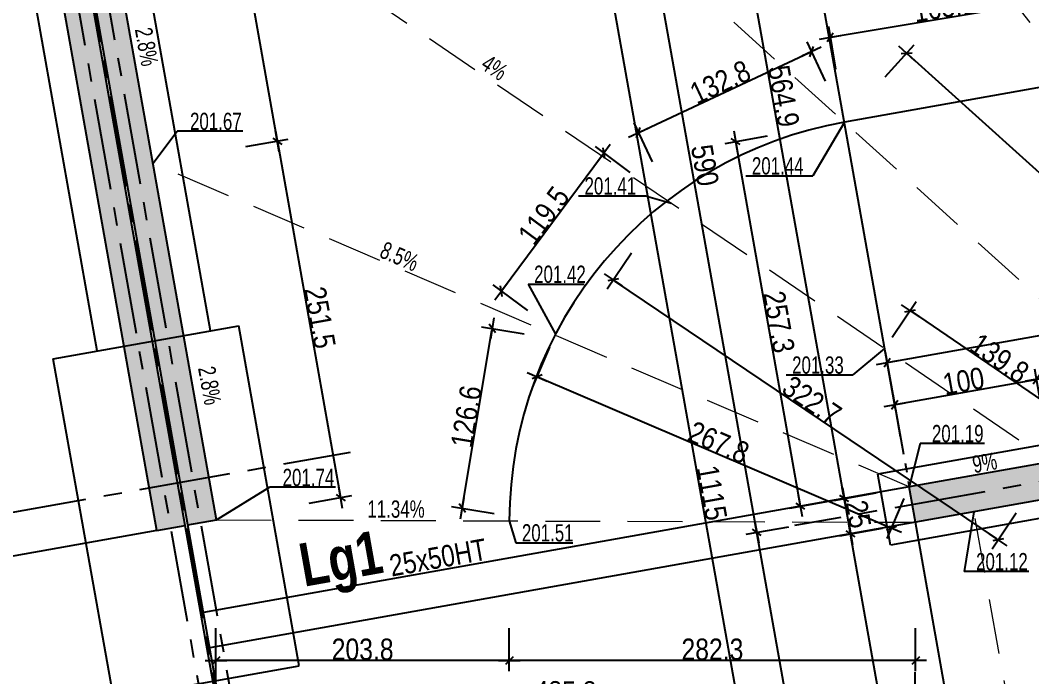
# Model space of a CAD drawing. Header units: millimetres. Extents: x -18089 to -10820, y 354 to 4554.
# Drawn here: x -14900 to -14197, y 1004 to 1460 of the extents above; entities that cross this region are included whole.
import ezdxf
from ezdxf.enums import TextEntityAlignment as Align

# ---------------------------------------------------------------- set-up
doc = ezdxf.new("R2010")
doc.units = ezdxf.units.MM
doc.linetypes.add('AXES', pattern=[50.8, 31.75, -6.35, 6.35, -6.35])
doc.linetypes.add('CACHEx2', pattern=[19.05, 12.7, -6.35])
for name, color, linetype in [('01_cote_gen', 4, 'Continuous'), ('01_linteaux', 3, 'Continuous'), ('01_murs_coup', 5, 'Continuous'), ('01_poch_murs', 251, 'Continuous'), ('01_sem', 42, 'Continuous'), ('01_texte', 230, 'Continuous'), ('01_tram_axes', 10, 'AXES'), ('AA_COTES', 2, 'Continuous')]:
    doc.layers.add(name, color=color, linetype=linetype)
doc.styles.add('ARIAL', font='arial.ttf')
doc.styles.add('impact', font='impact.ttf')
doc.styles.add('MATTE_TXT', font='arial.ttf')
doc.styles.add('STYLE2', font='ARIALN.TTF')
doc.dimstyles.new('JB50', dxfattribs={"dimscale": 0.1, "dimtxt": 150, "dimasz": 15, "dimexe": 0.1, "dimexo": 0.1, "dimgap": 0.09, "dimtad": 1, "dimdec": 1, "dimdsep": 46, "dimtxsty": 'STYLE2', "dimblk1": 'BOND_G', "dimblk2": 'BOND_D', "dimsah": 1, "dimcen": 1.5, "dimdle": 0.01, "dimse1": 1, "dimse2": 1, "dimclrd": 4, "dimclre": 2, "dimclrt": 6, "dimazin": 2, "dimtfac": 2.333333, "dimtdec": 1, "dimtix": 1, "dimtmove": 2, "dimatfit": 3, "dimldrblk": 'BOND_G', "dimfxl": 1, "dimtolj": 1, "dimtzin": 0, "dimarcsym": 0})

# ---------------------------------------------------------------- blocks, each defined once
blk = doc.blocks.new('BOND_G')
at = {"layer": 'AA_COTES', "color": 0}
for p, q in [((0, -5), (0, 15)), ((5, 0), (-5, 0)), ((1.77, 1.77), (-1.77, -1.77))]:
    blk.add_line(p, q, dxfattribs=at)
blk = doc.blocks.new('BOND_D')
at = {"layer": 'AA_COTES', "color": 0}
for p, q in [((0, 5), (0, -15)), ((5, 0), (-5, 0)), ((-1.77, -1.77), (1.77, 1.77))]:
    blk.add_line(p, q, dxfattribs=at)
blk = doc.blocks.new('*D838')
at = {"layer": '01_poch_murs', "color": 4, "lineweight": -2, "transparency": 16777216}
blk.add_line((-14561.77, 1015.48), (-14762.53, 1015.48), dxfattribs=at)
at = {"layer": 'DEFPOINTS', "color": 0, "transparency": 16777216}
for p in [(-14560.27, 1112.48), (-14764.03, 1015.48), (-14764.03, 1009.23)]:
    blk.add_point(p, dxfattribs=at)
at = {"layer": '01_poch_murs', "color": 4, "lineweight": -2, "transparency": 16777216, "xscale": 1.5, "yscale": 1.5, "zscale": 1.5, "rotation": 180}
blk.add_blockref('BOND_D', (-14764.03, 1015.48), dxfattribs=at)
at = {"layer": '01_poch_murs', "color": 4, "lineweight": -2, "transparency": 16777216, "xscale": 1.5, "yscale": 1.5, "zscale": 1.5}
blk.add_blockref('BOND_G', (-14560.27, 1015.48), dxfattribs=at)
at = {"layer": '01_poch_murs', "color": 6, "transparency": 16777216, "insert": (-14662.15, 1023.14), "char_height": 15, "attachment_point": 5, "style": 'STYLE2'}
blk.add_mtext('\\A1;203.8', dxfattribs=at)
blk = doc.blocks.new('*D544')
at = {"layer": '01_linteaux', "color": 4, "lineweight": -2, "ltscale": 2, "transparency": 16777216}
blk.add_line((-14224.73, 803.28), (-14714.06, 716.28), dxfattribs=at)
at = {"layer": 'DEFPOINTS', "color": 0, "ltscale": 2, "transparency": 16777216}
for p in [(-14274.07, 1089.39), (-14766.35, 1001.86), (-14715.53, 716.02)]:
    blk.add_point(p, dxfattribs=at)
at = {"layer": '01_linteaux', "color": 4, "lineweight": -2, "ltscale": 2, "transparency": 16777216, "xscale": 1.5, "yscale": 1.5, "zscale": 1.5}
for name, p, rotation in [('BOND_G', (-14223.25, 803.54), 10.08130532562896), ('BOND_D', (-14715.53, 716.02), 190.0813053256289)]:
    blk.add_blockref(name, p, dxfattribs=dict(at, rotation=rotation))
at = {"layer": '01_linteaux', "color": 6, "ltscale": 2, "transparency": 16777216, "insert": (-14470.73, 767.33), "char_height": 15, "attachment_point": 5, "rotation": 10.08131, "style": 'STYLE2'}
blk.add_mtext('\\A1;500', dxfattribs=at)
blk = doc.blocks.new('*D562')
at = {"layer": '01_cote_gen', "color": 4, "lineweight": -2, "ltscale": 2, "transparency": 16777216}
blk.add_line((-14296.27, 589.15), (-14387.96, 1103.03), dxfattribs=at)
at = {"layer": 'DEFPOINTS', "color": 0, "ltscale": 2, "transparency": 16777216}
for p in [(-14333.27, 1114.32), (-14388.23, 1104.51), (-14241.04, 597.48)]:
    blk.add_point(p, dxfattribs=at)
at = {"layer": '01_cote_gen', "color": 4, "lineweight": -2, "ltscale": 2, "transparency": 16777216, "xscale": 1.5, "yscale": 1.5, "zscale": 1.5}
for name, p, rotation in [('BOND_D', (-14388.23, 1104.51), 100.1170188303492), ('BOND_G', (-14296.01, 587.67), 280.1170188303493)]:
    blk.add_blockref(name, p, dxfattribs=dict(at, rotation=rotation))
at = {"layer": '01_cote_gen', "color": 6, "ltscale": 2, "transparency": 16777216, "insert": (-14329.01, 825), "char_height": 15, "attachment_point": 5, "rotation": 280.11702, "style": 'STYLE2'}
blk.add_mtext('\\A1;525', dxfattribs=at)
blk = doc.blocks.new('*D563')
at = {"layer": '01_cote_gen', "color": 4, "lineweight": -2, "ltscale": 2, "transparency": 16777216}
blk.add_line((-14388.49, 1105.99), (-14491.6, 1683.86), dxfattribs=at)
at = {"layer": 'DEFPOINTS', "color": 0, "ltscale": 2, "transparency": 16777216}
for p in [(-14491.87, 1685.33), (-14487.43, 1686.13), (-14333.27, 1114.32)]:
    blk.add_point(p, dxfattribs=at)
at = {"layer": '01_cote_gen', "color": 4, "lineweight": -2, "ltscale": 2, "transparency": 16777216, "xscale": 1.5, "yscale": 1.5, "zscale": 1.5}
for name, p, rotation in [('BOND_D', (-14491.87, 1685.33), 100.117018830433), ('BOND_G', (-14388.23, 1104.51), 280.117018830433)]:
    blk.add_blockref(name, p, dxfattribs=dict(at, rotation=rotation))
at = {"layer": '01_cote_gen', "color": 6, "ltscale": 2, "transparency": 16777216, "insert": (-14424.34, 1359.47), "char_height": 15, "attachment_point": 5, "rotation": 280.11702, "style": 'STYLE2'}
blk.add_mtext('\\A1;590', dxfattribs=at)
blk = doc.blocks.new('*D564')
at = {"layer": '01_cote_gen', "color": 4, "lineweight": -2, "ltscale": 2, "transparency": 16777216}
blk.add_line((-14329.33, 583.25), (-14524.67, 1677.96), dxfattribs=at)
at = {"layer": 'DEFPOINTS', "color": 0, "ltscale": 2, "transparency": 16777216}
for p in [(-14499.25, 1684.02), (-14524.93, 1679.44), (-14303.39, 586.35)]:
    blk.add_point(p, dxfattribs=at)
at = {"layer": '01_cote_gen', "color": 4, "lineweight": -2, "ltscale": 2, "transparency": 16777216, "xscale": 1.5, "yscale": 1.5, "zscale": 1.5}
for name, p, rotation in [('BOND_D', (-14524.93, 1679.44), 100.1170188303619), ('BOND_G', (-14329.07, 581.77), 280.1170188303619)]:
    blk.add_blockref(name, p, dxfattribs=dict(at, rotation=rotation))
at = {"layer": '01_cote_gen', "color": 6, "ltscale": 2, "transparency": 16777216, "insert": (-14419.45, 1131.95), "char_height": 15, "attachment_point": 5, "rotation": 280.11702, "style": 'STYLE2'}
blk.add_mtext('\\A1;1115', dxfattribs=at)
blk = doc.blocks.new('*D768')
at = {"layer": '01_cote_gen', "color": 4, "lineweight": -2, "ltscale": 2, "transparency": 16777216}
blk.add_line((-14291.04, 1193.5), (-14195.59, 1210.54), dxfattribs=at)
at = {"layer": 'DEFPOINTS', "color": 0, "ltscale": 2, "transparency": 16777216}
for p in [(-14194.11, 1210.8), (-14183.91, 1153.66), (-14282.33, 1136.1)]:
    blk.add_point(p, dxfattribs=at)
at = {"layer": '01_cote_gen', "color": 4, "lineweight": -2, "ltscale": 2, "transparency": 16777216, "xscale": 1.5, "yscale": 1.5, "zscale": 1.5}
for name, p, rotation in [('BOND_D', (-14194.11, 1210.8), 10.1170188303514), ('BOND_G', (-14292.52, 1193.24), 190.1170188303514)]:
    blk.add_blockref(name, p, dxfattribs=dict(at, rotation=rotation))
at = {"layer": '01_cote_gen', "color": 6, "ltscale": 2, "transparency": 16777216, "insert": (-14244.66, 1209.57), "char_height": 15, "attachment_point": 5, "rotation": 10.11702, "style": 'STYLE2'}
blk.add_mtext('\\A1;100', dxfattribs=at)
blk = doc.blocks.new('*D769')
at = {"layer": '01_cote_gen', "color": 4, "lineweight": -2, "ltscale": 2, "transparency": 16777216}
blk.add_line((-14192.63, 1211.06), (-14097.14, 1228.1), dxfattribs=at)
at = {"layer": 'DEFPOINTS', "color": 0, "ltscale": 2, "transparency": 16777216}
for p in [(-14095.66, 1228.36), (-14085.47, 1171.23), (-14183.91, 1153.66)]:
    blk.add_point(p, dxfattribs=at)
at = {"layer": '01_cote_gen', "color": 4, "lineweight": -2, "ltscale": 2, "transparency": 16777216, "xscale": 1.5, "yscale": 1.5, "zscale": 1.5}
for name, p, rotation in [('BOND_D', (-14095.66, 1228.36), 10.11701883041886), ('BOND_G', (-14194.11, 1210.8), 190.1170188304189)]:
    blk.add_blockref(name, p, dxfattribs=dict(at, rotation=rotation))
at = {"layer": '01_cote_gen', "color": 6, "ltscale": 2, "transparency": 16777216, "insert": (-14146.23, 1227.13), "char_height": 15, "attachment_point": 5, "rotation": 10.11702, "style": 'STYLE2'}
blk.add_mtext('\\A1;100', dxfattribs=at)
blk = doc.blocks.new('*D772')
at = {"layer": '01_cote_gen', "color": 4, "lineweight": -2, "ltscale": 2, "transparency": 16777216}
blk.add_line((-14296.26, 1222.73), (-13868.72, 1299.02), dxfattribs=at)
at = {"layer": 'DEFPOINTS', "color": 0, "ltscale": 2, "transparency": 16777216}
for p in [(-13867.24, 1299.28), (-13851.83, 1212.92), (-14282.33, 1136.1)]:
    blk.add_point(p, dxfattribs=at)
at = {"layer": '01_cote_gen', "color": 4, "lineweight": -2, "ltscale": 2, "transparency": 16777216, "xscale": 1.5, "yscale": 1.5, "zscale": 1.5}
for name, p, rotation in [('BOND_D', (-13867.24, 1299.28), 10.11701883034969), ('BOND_G', (-14297.74, 1222.47), 190.1170188303497)]:
    blk.add_blockref(name, p, dxfattribs=dict(at, rotation=rotation))
at = {"layer": '01_cote_gen', "color": 6, "ltscale": 2, "transparency": 16777216, "insert": (-14083.83, 1268.42), "char_height": 15, "attachment_point": 5, "rotation": 10.11702, "style": 'STYLE2'}
blk.add_mtext('\\A1;437.3', dxfattribs=at)
blk = doc.blocks.new('*D777')
at = {"layer": '01_cote_gen', "color": 4, "lineweight": -2, "ltscale": 2, "transparency": 16777216}
blk.add_line((-14358.17, 1124.14), (-14402.69, 1374.55), dxfattribs=at)
at = {"layer": 'DEFPOINTS', "color": 0, "ltscale": 2, "transparency": 16777216}
for p in [(-14327.37, 1389.46), (-14402.95, 1376.03), (-14282.33, 1136.1)]:
    blk.add_point(p, dxfattribs=at)
at = {"layer": '01_cote_gen', "color": 4, "lineweight": -2, "ltscale": 2, "transparency": 16777216, "xscale": 1.5, "yscale": 1.5, "zscale": 1.5}
for name, p, rotation in [('BOND_D', (-14402.95, 1376.03), 100.0813053257322), ('BOND_G', (-14357.91, 1122.67), 280.0813053257322)]:
    blk.add_blockref(name, p, dxfattribs=dict(at, rotation=rotation))
at = {"layer": '01_cote_gen', "color": 6, "ltscale": 2, "transparency": 16777216, "insert": (-14372.88, 1250.69), "char_height": 15, "attachment_point": 5, "rotation": 280.08131, "style": 'STYLE2'}
blk.add_mtext('\\A1;257.3', dxfattribs=at)
blk = doc.blocks.new('*D778')
at = {"layer": '01_cote_gen', "color": 4, "lineweight": -2, "ltscale": 2, "transparency": 16777216}
blk.add_line((-14592.69, 1122.75), (-14572.37, 1244.67), dxfattribs=at)
at = {"layer": 'DEFPOINTS', "color": 0, "ltscale": 2, "transparency": 16777216}
for p in [(-14572.13, 1246.15), (-14518.95, 1237.29), (-14539.76, 1112.41)]:
    blk.add_point(p, dxfattribs=at)
at = {"layer": '01_cote_gen', "color": 4, "lineweight": -2, "ltscale": 2, "transparency": 16777216, "xscale": 1.5, "yscale": 1.5, "zscale": 1.5}
for name, p, rotation in [('BOND_D', (-14572.13, 1246.15), 80.53999809255626), ('BOND_G', (-14592.94, 1121.27), 260.5399980925562)]:
    blk.add_blockref(name, p, dxfattribs=dict(at, rotation=rotation))
at = {"layer": '01_cote_gen', "color": 6, "ltscale": 2, "transparency": 16777216, "insert": (-14590.09, 1184.97), "char_height": 15, "attachment_point": 5, "rotation": 80.54, "style": 'STYLE2'}
blk.add_mtext('\\A1;126.6', dxfattribs=at)
blk = doc.blocks.new('*D779')
at = {"layer": '01_cote_gen', "color": 4, "lineweight": -2, "ltscale": 2, "transparency": 16777216}
blk.add_line((-14564.87, 1273.24), (-14495.42, 1366.81), dxfattribs=at)
at = {"layer": 'DEFPOINTS', "color": 0, "ltscale": 2, "transparency": 16777216}
for p in [(-14494.53, 1368.01), (-14447.72, 1333.27), (-14518.95, 1237.29)]:
    blk.add_point(p, dxfattribs=at)
at = {"layer": '01_cote_gen', "color": 4, "lineweight": -2, "ltscale": 2, "transparency": 16777216, "xscale": 1.5, "yscale": 1.5, "zscale": 1.5}
for name, p, rotation in [('BOND_D', (-14494.53, 1368.01), 53.41715664929058), ('BOND_G', (-14565.77, 1272.03), 233.4171566492906)]:
    blk.add_blockref(name, p, dxfattribs=dict(at, rotation=rotation))
at = {"layer": '01_cote_gen', "color": 6, "ltscale": 2, "transparency": 16777216, "insert": (-14536.3, 1324.59), "char_height": 15, "attachment_point": 5, "rotation": 53.41716, "style": 'STYLE2'}
blk.add_mtext('\\A1;119.5', dxfattribs=at)
blk = doc.blocks.new('*D780')
at = {"layer": '01_cote_gen', "color": 4, "lineweight": -2, "ltscale": 2, "transparency": 16777216}
blk.add_line((-14469.22, 1382.85), (-14351.62, 1437.77), dxfattribs=at)
at = {"layer": 'DEFPOINTS', "color": 0, "ltscale": 2, "transparency": 16777216}
for p in [(-14350.27, 1438.41), (-14327.4, 1389.46), (-14447.72, 1333.27)]:
    blk.add_point(p, dxfattribs=at)
at = {"layer": '01_cote_gen', "color": 4, "lineweight": -2, "ltscale": 2, "transparency": 16777216, "xscale": 1.5, "yscale": 1.5, "zscale": 1.5}
for name, p, rotation in [('BOND_D', (-14350.27, 1438.41), 25.0340183724342), ('BOND_G', (-14470.58, 1382.22), 205.0340183724342)]:
    blk.add_blockref(name, p, dxfattribs=dict(at, rotation=rotation))
at = {"layer": '01_cote_gen', "color": 6, "ltscale": 2, "transparency": 16777216, "insert": (-14413.66, 1417.26), "char_height": 15, "attachment_point": 5, "rotation": 25.03402, "style": 'STYLE2'}
blk.add_mtext('\\A1;132.8', dxfattribs=at)
blk = doc.blocks.new('*D781')
at = {"layer": '01_cote_gen', "color": 4, "lineweight": -2, "ltscale": 2, "transparency": 16777216}
blk.add_line((-14335.84, 1448.73), (-14177.92, 1475.26), dxfattribs=at)
at = {"layer": 'DEFPOINTS', "color": 0, "ltscale": 2, "transparency": 16777216}
for p in [(-14176.44, 1475.51), (-14166.53, 1416.49), (-14327.4, 1389.46)]:
    blk.add_point(p, dxfattribs=at)
at = {"layer": '01_cote_gen', "color": 4, "lineweight": -2, "ltscale": 2, "transparency": 16777216, "xscale": 1.5, "yscale": 1.5, "zscale": 1.5}
for name, p, rotation in [('BOND_D', (-14176.44, 1475.51), 9.537195954597353), ('BOND_G', (-14337.32, 1448.48), 189.5371959545974)]:
    blk.add_blockref(name, p, dxfattribs=dict(at, rotation=rotation))
at = {"layer": '01_cote_gen', "color": 6, "ltscale": 2, "transparency": 16777216, "insert": (-14258.15, 1469.56), "char_height": 15, "attachment_point": 5, "rotation": 9.5372, "style": 'STYLE2'}
blk.add_mtext('\\A1;163.1', dxfattribs=at)
blk = doc.blocks.new('*D782')
at = {"layer": '01_cote_gen', "color": 4, "lineweight": -2, "ltscale": 2, "transparency": 16777216}
blk.add_line((-14283.06, 1436.38), (-14043.36, 1220.16), dxfattribs=at)
at = {"layer": 'DEFPOINTS', "color": 0, "ltscale": 2, "transparency": 16777216}
for p in [(-14327.4, 1389.46), (-14042.24, 1219.15), (-14085.47, 1171.23)]:
    blk.add_point(p, dxfattribs=at)
at = {"layer": '01_cote_gen', "color": 4, "lineweight": -2, "ltscale": 2, "transparency": 16777216, "xscale": 1.5, "yscale": 1.5, "zscale": 1.5}
for name, p, rotation in [('BOND_G', (-14284.18, 1437.38), 137.9489638134652), ('BOND_D', (-14042.24, 1219.15), 317.9489638134652)]:
    blk.add_blockref(name, p, dxfattribs=dict(at, rotation=rotation))
at = {"layer": '01_cote_gen', "color": 6, "ltscale": 2, "transparency": 16777216, "insert": (-14158.07, 1333.96), "char_height": 15, "attachment_point": 5, "rotation": 317.94896, "style": 'STYLE2'}
blk.add_mtext('\\A1;325.8', dxfattribs=at)
blk = doc.blocks.new('*D783')
at = {"layer": '01_cote_gen', "color": 4, "lineweight": -2, "ltscale": 2, "transparency": 16777216}
blk.add_line((-14279.8, 985.01), (-14762.61, 986.72), dxfattribs=at)
at = {"layer": 'DEFPOINTS', "color": 0, "ltscale": 2, "transparency": 16777216}
for p in [(-14763.79, 1076.9), (-14277.98, 1075.17), (-14764.11, 986.73)]:
    blk.add_point(p, dxfattribs=at)
at = {"layer": '01_cote_gen', "color": 4, "lineweight": -2, "ltscale": 2, "transparency": 16777216, "xscale": 1.5, "yscale": 1.5, "zscale": 1.5}
for name, p, rotation in [('BOND_D', (-14764.11, 986.73), 179.7965993736915), ('BOND_G', (-14278.3, 985), 359.7965993736915)]:
    blk.add_blockref(name, p, dxfattribs=dict(at, rotation=rotation))
at = {"layer": '01_cote_gen', "color": 6, "ltscale": 2, "transparency": 16777216, "insert": (-14521.18, 993.53), "char_height": 15, "attachment_point": 5, "rotation": 359.7966, "style": 'STYLE2'}
blk.add_mtext('\\A1;485.8', dxfattribs=at)
blk = doc.blocks.new('*D784')
at = {"layer": '01_cote_gen', "color": 4, "lineweight": -2, "ltscale": 2, "transparency": 16777216}
blk.add_line((-14765.16, 1622.29), (-14721.66, 1377.65), dxfattribs=at)
at = {"layer": 'DEFPOINTS', "color": 0, "ltscale": 2, "transparency": 16777216}
for p in [(-14851.83, 1608.41), (-14721.4, 1376.17), (-14807.81, 1360.81)]:
    blk.add_point(p, dxfattribs=at)
at = {"layer": '01_cote_gen', "color": 4, "lineweight": -2, "ltscale": 2, "transparency": 16777216, "xscale": 1.5, "yscale": 1.5, "zscale": 1.5}
for name, p, rotation in [('BOND_G', (-14765.42, 1623.77), 100.0813053233277), ('BOND_D', (-14721.4, 1376.17), 280.0813053233277)]:
    blk.add_blockref(name, p, dxfattribs=dict(at, rotation=rotation))
at = {"layer": '01_cote_gen', "color": 6, "ltscale": 2, "transparency": 16777216, "insert": (-14735.86, 1501.31), "char_height": 15, "attachment_point": 5, "rotation": 280.08131, "style": 'STYLE2'}
blk.add_mtext('\\A1;251.5', dxfattribs=at)
blk = doc.blocks.new('*D785')
at = {"layer": '01_cote_gen', "color": 4, "lineweight": -2, "ltscale": 2, "transparency": 16777216}
blk.add_line((-14721.14, 1374.69), (-14677.64, 1130.05), dxfattribs=at)
at = {"layer": 'DEFPOINTS', "color": 0, "ltscale": 2, "transparency": 16777216}
for p in [(-14807.81, 1360.81), (-14677.38, 1128.57), (-14763.79, 1113.21)]:
    blk.add_point(p, dxfattribs=at)
at = {"layer": '01_cote_gen', "color": 4, "lineweight": -2, "ltscale": 2, "transparency": 16777216, "xscale": 1.5, "yscale": 1.5, "zscale": 1.5}
for name, p, rotation in [('BOND_G', (-14721.4, 1376.17), 100.0813053233273), ('BOND_D', (-14677.38, 1128.57), 280.0813053233273)]:
    blk.add_blockref(name, p, dxfattribs=dict(at, rotation=rotation))
at = {"layer": '01_cote_gen', "color": 6, "ltscale": 2, "transparency": 16777216, "insert": (-14691.84, 1253.71), "char_height": 15, "attachment_point": 5, "rotation": 280.08131, "style": 'STYLE2'}
blk.add_mtext('\\A1;251.5', dxfattribs=at)
blk = doc.blocks.new('*D786')
at = {"layer": '01_cote_gen', "color": 4, "lineweight": -2, "ltscale": 2, "transparency": 16777216}
blk.add_line((-14296.04, 1107.84), (-14539.56, 1211.97), dxfattribs=at)
at = {"layer": 'DEFPOINTS', "color": 0, "ltscale": 2, "transparency": 16777216}
for p in [(-14528.6, 1241.41), (-14540.94, 1212.56), (-14282.33, 1136.1)]:
    blk.add_point(p, dxfattribs=at)
at = {"layer": '01_cote_gen', "color": 4, "lineweight": -2, "ltscale": 2, "transparency": 16777216, "xscale": 1.5, "yscale": 1.5, "zscale": 1.5}
for name, p, rotation in [('BOND_D', (-14540.94, 1212.56), 156.8475818794447), ('BOND_G', (-14294.66, 1107.25), 336.8475818794448)]:
    blk.add_blockref(name, p, dxfattribs=dict(at, rotation=rotation))
at = {"layer": '01_cote_gen', "color": 6, "ltscale": 2, "transparency": 16777216, "insert": (-14414.79, 1166.95), "char_height": 15, "attachment_point": 5, "rotation": 336.84758, "style": 'STYLE2'}
blk.add_mtext('\\A1;267.8', dxfattribs=at)
blk = doc.blocks.new('*D787')
at = {"layer": '01_cote_gen', "color": 4, "lineweight": -2, "ltscale": 2, "transparency": 16777216}
blk.add_line((-14221.85, 1100.17), (-14486.81, 1279.12), dxfattribs=at)
at = {"layer": 'DEFPOINTS', "color": 0, "ltscale": 2, "transparency": 16777216}
for p in [(-14451.35, 1334.29), (-14488.05, 1279.96), (-14183.91, 1153.66)]:
    blk.add_point(p, dxfattribs=at)
at = {"layer": '01_cote_gen', "color": 4, "lineweight": -2, "ltscale": 2, "transparency": 16777216, "xscale": 1.5, "yscale": 1.5, "zscale": 1.5}
for name, p, rotation in [('BOND_D', (-14488.05, 1279.96), 145.9651974392834), ('BOND_G', (-14220.61, 1099.33), 325.9651974392834)]:
    blk.add_blockref(name, p, dxfattribs=dict(at, rotation=rotation))
at = {"layer": '01_cote_gen', "color": 6, "ltscale": 2, "transparency": 16777216, "insert": (-14350.04, 1196), "char_height": 15, "attachment_point": 5, "rotation": 325.9652, "style": 'STYLE2'}
blk.add_mtext('\\A1;322.7', dxfattribs=at)
blk = doc.blocks.new('*D788')
at = {"layer": '01_cote_gen', "color": 4, "lineweight": -2, "ltscale": 2, "transparency": 16777216}
blk.add_line((-14280.44, 1257.62), (-14167.37, 1180.63), dxfattribs=at)
at = {"layer": 'DEFPOINTS', "color": 0, "ltscale": 2, "transparency": 16777216}
for p in [(-14299.47, 1232.34), (-14166.13, 1179.79), (-14183.91, 1153.66)]:
    blk.add_point(p, dxfattribs=at)
at = {"layer": '01_cote_gen', "color": 4, "lineweight": -2, "ltscale": 2, "transparency": 16777216, "xscale": 1.5, "yscale": 1.5, "zscale": 1.5}
for name, p, rotation in [('BOND_G', (-14281.68, 1258.46), 145.7511982791534), ('BOND_D', (-14166.13, 1179.79), 325.7511982791534)]:
    blk.add_blockref(name, p, dxfattribs=dict(at, rotation=rotation))
at = {"layer": '01_cote_gen', "color": 6, "ltscale": 2, "transparency": 16777216, "insert": (-14219.59, 1225.46), "char_height": 15, "attachment_point": 5, "rotation": 325.7512, "style": 'STYLE2'}
blk.add_mtext('\\A1;139.8', dxfattribs=at)
blk = doc.blocks.new('*D789')
at = {"layer": '01_cote_gen', "color": 4, "lineweight": -2, "ltscale": 2, "transparency": 16777216}
blk.add_line((-14279.48, 1015.48), (-14558.77, 1015.48), dxfattribs=at)
at = {"layer": 'DEFPOINTS', "color": 0, "ltscale": 2, "transparency": 16777216}
for p in [(-14560.27, 1076.17), (-14277.98, 1075.17), (-14560.27, 1015.48)]:
    blk.add_point(p, dxfattribs=at)
at = {"layer": '01_cote_gen', "color": 4, "lineweight": -2, "ltscale": 2, "transparency": 16777216, "xscale": 1.5, "yscale": 1.5, "zscale": 1.5, "rotation": 180}
blk.add_blockref('BOND_D', (-14560.27, 1015.48), dxfattribs=at)
at = {"layer": '01_cote_gen', "color": 4, "lineweight": -2, "ltscale": 2, "transparency": 16777216, "xscale": 1.5, "yscale": 1.5, "zscale": 1.5}
blk.add_blockref('BOND_G', (-14277.98, 1015.48), dxfattribs=at)
at = {"layer": '01_cote_gen', "color": 6, "ltscale": 2, "transparency": 16777216, "insert": (-14419.13, 1023.14), "char_height": 15, "attachment_point": 5, "style": 'STYLE2'}
blk.add_mtext('\\A1;282.3', dxfattribs=at)
blk = doc.blocks.new('*D821')
at = {"layer": '01_cote_gen', "color": 4, "lineweight": -2, "transparency": 16777216}
blk.add_line((-14235.84, 612.63), (-14322.84, 1101.98), dxfattribs=at)
at = {"layer": 'DEFPOINTS', "color": 0, "transparency": 16777216}
for p in [(-14323.11, 1103.46), (-14316.92, 1104.56), (-14229.39, 612.26)]:
    blk.add_point(p, dxfattribs=at)
at = {"layer": '01_cote_gen', "color": 4, "lineweight": -2, "transparency": 16777216, "xscale": 1.5, "yscale": 1.5, "zscale": 1.5}
for name, p, rotation in [('BOND_D', (-14323.11, 1103.46), 100.0813053256286), ('BOND_G', (-14235.58, 611.16), 280.0813053256286)]:
    blk.add_blockref(name, p, dxfattribs=dict(at, rotation=rotation))
at = {"layer": '01_cote_gen', "color": 6, "transparency": 16777216, "insert": (-14271.79, 858.65), "char_height": 15, "attachment_point": 5, "rotation": 280.08131, "style": 'STYLE2'}
blk.add_mtext('\\A1;500', dxfattribs=at)
blk = doc.blocks.new('*D822')
at = {"layer": '01_cote_gen', "color": 4, "lineweight": -2, "transparency": 16777216}
blk.add_line((-14323.37, 1104.94), (-14327.22, 1126.6), dxfattribs=at)
at = {"layer": 'DEFPOINTS', "color": 0, "transparency": 16777216}
for p in [(-14327.48, 1128.07), (-14320.1, 1129.39), (-14315.72, 1104.77)]:
    blk.add_point(p, dxfattribs=at)
at = {"layer": '01_cote_gen', "color": 4, "lineweight": -2, "transparency": 16777216, "xscale": 1.5, "yscale": 1.5, "zscale": 1.5}
for name, p, rotation in [('BOND_D', (-14327.48, 1128.07), 100.0813053256293), ('BOND_G', (-14323.11, 1103.46), 280.0813053256293)]:
    blk.add_blockref(name, p, dxfattribs=dict(at, rotation=rotation))
at = {"layer": '01_cote_gen', "color": 6, "transparency": 16777216, "insert": (-14317.74, 1117.11), "char_height": 15, "attachment_point": 5, "rotation": 280.08131, "style": 'STYLE2'}
blk.add_mtext('\\A1;25', dxfattribs=at)
blk = doc.blocks.new('*D823')
at = {"layer": '01_cote_gen', "color": 4, "lineweight": -2, "transparency": 16777216}
blk.add_line((-14327.81, 1129.63), (-14426.51, 1682.78), dxfattribs=at)
at = {"layer": 'DEFPOINTS', "color": 0, "transparency": 16777216}
for p in [(-14426.77, 1684.25), (-14567.19, 1659.2), (-14467.96, 1103.1)]:
    blk.add_point(p, dxfattribs=at)
at = {"layer": '01_cote_gen', "color": 4, "lineweight": -2, "transparency": 16777216, "xscale": 1.5, "yscale": 1.5, "zscale": 1.5}
for name, p, rotation in [('BOND_D', (-14426.77, 1684.25), 100.1170188303486), ('BOND_G', (-14327.55, 1128.15), 280.1170188303486)]:
    blk.add_blockref(name, p, dxfattribs=dict(at, rotation=rotation))
at = {"layer": '01_cote_gen', "color": 6, "transparency": 16777216, "insert": (-14369.61, 1407.55), "char_height": 15, "attachment_point": 5, "rotation": 280.11702, "style": 'STYLE2'}
blk.add_mtext('\\A1;564.9', dxfattribs=at)

msp = doc.modelspace()

# ---------------------------------------------------------------- hatches: boundary and pattern name
at = {"layer": '01_poch_murs'}
h = msp.add_hatch(color=256, dxfattribs=at)
h.dxf.hatch_style = 1
h.paths.add_polyline_path([(-13866.83, 1784.17), (-13866.83, 1809.56), (-14336.41, 1725.77), (-14332.04, 1701.16)])
h.paths.add_polyline_path([(-13851.83, 1812.24), (-13866.83, 1809.56), (-13866.83, 1784.17), (-13851.83, 1786.84)])
h.paths.add_polyline_path([(-14336.41, 1725.77), (-14434.86, 1708.2), (-14430.48, 1683.59), (-14332.04, 1701.16)])
h.paths.add_polyline_path([(-14430.48, 1683.59), (-14434.86, 1708.2), (-14875.89, 1629.51), (-14809.73, 1257.39), (-14790.04, 1260.89), (-14851.83, 1608.41)])
h.paths.add_polyline_path([(-14889.6, 1695.17), (-14997.9, 1675.91), (-14985.65, 1607), (-15308.35, 1549.62), (-15304.04, 1530.08), (-15264.61, 1537.08), (-15262.02, 1522.52), (-15242.34, 1526.03), (-15244.92, 1540.58), (-14962.45, 1590.81), (-14974.71, 1659.72), (-14905.79, 1671.98), (-14831.39, 1253.54), (-14811.7, 1257.04)])
h.paths.add_polyline_path([(-15242.34, 1526.03), (-15262.02, 1522.52), (-15202.47, 1187.57), (-15182.78, 1191.07)])
h.paths.add_polyline_path([(-15182.78, 1191.07), (-15202.47, 1187.57), (-15176.22, 1039.88), (-15156.52, 1043.38)])
h.paths.add_polyline_path([(-14811.7, 1257.04), (-14831.39, 1253.54), (-14805.14, 1105.86), (-14785.45, 1109.36)])
h.paths.add_polyline_path([(-14790.04, 1260.89), (-14809.73, 1257.39), (-14783.48, 1109.71), (-14763.79, 1113.21)])
h.paths.add_polyline_path([(-13866.83, 1184.85), (-13866.83, 1210.24), (-14282.36, 1136.1), (-14277.98, 1111.48)])

# ---------------------------------------------------------------- linework, layer by layer
at = {"layer": '01_cote_gen', "ltscale": 2}
msp.add_line((-14800.97, 1196.68), (-14799, 1197.03), dxfattribs=at)
at = {"layer": '01_murs_coup'}
for p, q in [((-14785.45, 1109.36), (-14889.6, 1695.17)), ((-14805.14, 1105.86), (-14905.79, 1671.98)), ((-14783.48, 1109.71), (-14875.89, 1629.51)), ((-14763.79, 1113.21), (-14851.83, 1608.41)), ((-13548.27, 1241.69), (-14277.98, 1111.48)), ((-13851.83, 1212.92), (-14282.36, 1136.1)), ((-14277.98, 1111.48), (-14282.36, 1136.1)), ((-14783.48, 1109.71), (-14763.79, 1113.21)), ((-14805.14, 1105.86), (-14785.45, 1109.36))]:
    msp.add_line(p, q, dxfattribs=at)
at = {"layer": '01_murs_coup', "color": 2, "ltscale": 2}
for p, q in [((-14291.96, 1190.12), (-14381.25, 1692.32)), ((-14186.08, 594.59), (-14277.98, 1111.48)), ((-14805.14, 1105.86), (-15156.52, 1043.38)), ((-14682.69, 531.37), (-14785.45, 1109.36)), ((-14680.72, 531.72), (-14783.48, 1109.71))]:
    msp.add_line(p, q, dxfattribs=at)
at = {"layer": '01_poch_murs', "linetype": 'CACHEx2', "lineweight": 5, "ltscale": 3}
for p, q in [((-13987.02, 1188.79), (-14381.25, 1692.32)), ((-14616.52, 1650.24), (-14085.47, 1171.23)), ((-14851.83, 1608.41), (-14183.91, 1153.66)), ((-14282.33, 1136.1), (-14807.81, 1360.81)), ((-14149.56, 626.5), (-14237.39, 1118.73)), ((-14763.79, 1113.21), (-14277.98, 1111.48))]:
    msp.add_line(p, q, dxfattribs=at)
at = {"layer": '01_sem', "ltscale": 2}
for p, q in [((-14767.84, 1244.53), (-14830.94, 1599.44)), ((-14846.6, 1230.52), (-14909.69, 1585.39)), ((-14877.12, 1225.1), (-14748.14, 1248.03)), ((-14706.13, 1011.73), (-14748.14, 1248.03)), ((-14835.11, 988.8), (-14877.12, 1225.1)), ((-13866.83, 1222.94), (-14304.24, 1144.89)), ((-13543.78, 1229.79), (-14295.48, 1095.66)), ((-14295.48, 1095.66), (-14304.24, 1144.89)), ((-14282.33, 1136.1), (-14772.67, 1048.92)), ((-14277.98, 1111.48), (-14768.29, 1024.31)), ((-14835.11, 988.8), (-14706.13, 1011.73))]:
    msp.add_line(p, q, dxfattribs=at)
at = {"layer": '01_texte'}
for p, q in [((-14166.53, 1418.06), (-14327.4, 1389.46)), ((-14327.4, 1389.46), (-14349.38, 1352.26)), ((-14807.81, 1360.81), (-14791.11, 1383.18)), ((-14745.43, 1383.18), (-14791.11, 1383.18)), ((-14395.82, 1352.26), (-14349.38, 1352.26)), ((-14512.1, 1338.3), (-14465.67, 1338.3)), ((-14465.67, 1338.3), (-14447.72, 1333.27)), ((-14547.12, 1276.98), (-14508.25, 1276.98)), ((-14547.12, 1276.98), (-14528.23, 1242.13)), ((-14299.47, 1232.34), (-14321.45, 1213.89)), ((-14367.88, 1213.89), (-14321.45, 1213.89)), ((-14274.89, 1166.28), (-14282.33, 1136.1)), ((-14229.98, 1166.28), (-14274.89, 1166.28)), ((-14763.79, 1113.21), (-14726.77, 1135.83)), ((-14681.09, 1135.83), (-14726.77, 1135.83)), ((-14237.39, 1118.73), (-14244.2, 1077.3)), ((-14560.27, 1112.48), (-14555.61, 1097.35)), ((-14555.61, 1097.35), (-14516.09, 1097.35)), ((-14199.29, 1077.3), (-14244.2, 1077.3))]:
    msp.add_line(p, q, dxfattribs=at)
msp.add_arc((-14277.93, 1111.49), 282.34, 100.09141, 179.79841, dxfattribs=at)
at = {"layer": '01_tram_axes', "ltscale": 2}
for p, q in [((-14755.14, 944.6), (-14898.45, 1750.65)), ((-14745.29, 946.35), (-14888.6, 1752.4)), ((-14765.97, 942.67), (-14909.28, 1748.72)), ((-13429.67, 1275.55), (-14362.13, 1109.17)), ((-15317.01, 1045.32), (-14670.61, 1160.24))]:
    msp.add_line(p, q, dxfattribs=at)
at = {"layer": '01_tram_axes'}
msp.add_line((-14291.96, 1190.12), (-14282.33, 1136.1), dxfattribs=at)

# ---------------------------------------------------------------- texts
at = {"layer": '01_texte', "style": 'ARIAL', "width": 0.7}
for s, rotation, p in [('2.8%%%', 280.08131, (-14820.45, 1453.99)), ('4%%%', 325.7512, (-14580.89, 1427.23)), ('8.5%%%', 336.84758, (-14651.14, 1295.98)), ('2.8%%%', 280.08131, (-14776.57, 1218.63)), ('9%%%', 10.11702, (-14237.26, 1145.55))]:
    msp.add_text(s, height=12, rotation=rotation, dxfattribs=at).set_placement(p)
for s, p in [('201.67', (-14782.06, 1384.03)), ('201.44', (-14391.69, 1353.11)), ('201.41', (-14507.97, 1339.14)), ('201.42', (-14542.99, 1277.82)), ('201.33', (-14363.76, 1214.74)), ('201.19', (-14266.62, 1167.12)), ('201.74', (-14717.72, 1136.67)), ('11.34%%%', (-14658.83, 1114.7)), ('201.51', (-14551.48, 1098.19)), ('201.12', (-14235.93, 1078.15))]:
    msp.add_text(s, height=12, dxfattribs=at).set_placement(p)
at = {"layer": '01_texte', "style": 'impact'}
msp.add_text('Lg1', height=30, rotation=10.12401, dxfattribs=at).set_placement((-14673.13, 1062.84), align=Align.BOTTOM_CENTER)
at = {"layer": '01_texte', "style": 'MATTE_TXT', "width": 0.8}
msp.add_text('25x50HT', height=15, rotation=10.08131, dxfattribs=at).set_placement((-14607.67, 1075.29), align=Align.BOTTOM_CENTER)

# ---------------------------------------------------------------- dimensions: what is measured, and where the dimension line sits
at = {"layer": '01_cote_gen'}
for p1, p2, distance, picture, middle in [((-14467.96, 1103.1), (-14567.19, 1659.2), -142.63, '*D823', (-14369.61, 1407.55)), ((-14315.72, 1104.77), (-14320.1, 1129.39), 7.5, '*D822', (-14317.74, 1117.11)), ((-14229.39, 612.26), (-14316.92, 1104.56), 6.28, '*D821', (-14271.79, 858.65))]:
    dim = msp.add_aligned_dim(p1=p1, p2=p2, distance=distance, dimstyle='JB50', dxfattribs=at)
    dim.commit()
    dim.dimension.update_dxf_attribs({"geometry": picture, "text_midpoint": middle})
at = {"layer": '01_cote_gen', "ltscale": 2}
for p1, p2, distance, picture, middle in [((-14303.39, 586.35), (-14499.25, 1684.02), 26.08, '*D564', (-14419.45, 1131.95)), ((-14851.83, 1608.41), (-14807.81, 1360.81), 87.76, '*D784', (-14735.86, 1501.31)), ((-14327.4, 1389.46), (-14166.53, 1416.49), 59.85, '*D781', (-14258.15, 1469.56)), ((-14447.72, 1333.27), (-14327.4, 1389.46), 54.02, '*D780', (-14413.66, 1417.26)), ((-14327.4, 1389.46), (-14085.47, 1171.23), 64.54, '*D782', (-14158.07, 1333.96)), ((-14282.33, 1136.1), (-14327.37, 1389.46), 76.77, '*D777', (-14372.88, 1250.69)), ((-14807.81, 1360.81), (-14763.79, 1113.21), 87.76, '*D785', (-14691.84, 1253.71)), ((-14518.95, 1237.29), (-14447.72, 1333.27), 58.3, '*D779', (-14536.3, 1324.59)), ((-14183.91, 1153.66), (-14451.35, 1334.29), 65.56, '*D787', (-14350.04, 1196)), ((-14282.33, 1136.1), (-13851.83, 1212.92), 87.73, '*D772', (-14083.83, 1268.42)), ((-14299.47, 1232.34), (-14183.91, 1153.66), 31.6, '*D788', (-14219.59, 1225.46)), ((-14539.76, 1112.41), (-14518.95, 1237.29), 53.91, '*D778', (-14590.09, 1184.97)), ((-14282.33, 1136.1), (-14528.6, 1241.41), 31.38, '*D786', (-14414.79, 1166.95)), ((-14282.33, 1136.1), (-14183.91, 1153.66), 58.04, '*D768', (-14244.66, 1209.57)), ((-14277.98, 1075.17), (-14763.79, 1076.9), 90.17, '*D783', (-14521.18, 993.53))]:
    dim = msp.add_aligned_dim(p1=p1, p2=p2, distance=distance, dimstyle='JB50', dxfattribs=at)
    dim.commit()
    dim.dimension.update_dxf_attribs({"geometry": picture, "text_midpoint": middle})
for base, p1, p2, angle, picture, middle, dimtype in [((-14491.87, 1685.33), (-14333.27, 1114.32), (-14487.43, 1686.13), 280.11702, '*D563', (-14424.34, 1359.47), 160), ((-14388.23, 1104.51), (-14241.04, 597.48), (-14333.27, 1114.32), 100.11702, '*D562', (-14329.01, 825), 161)]:
    dim = msp.add_linear_dim(base=base, p1=p1, p2=p2, angle=angle, dimstyle='JB50', dxfattribs=at)
    dim.commit()
    dim.dimension.update_dxf_attribs({"geometry": picture, "text_midpoint": middle, "dimtype": dimtype})
dim = msp.add_linear_dim(base=(-14095.66, 1228.36), p1=(-14183.91, 1153.66), p2=(-14085.47, 1171.23), angle=190.11702, dimstyle='JB50', dxfattribs=at)
dim.commit()
dim.dimension.update_dxf_attribs({"geometry": '*D769', "text_midpoint": (-14146.23, 1227.13)})
dim = msp.add_linear_dim(base=(-14560.27, 1015.48), p1=(-14277.98, 1075.17), p2=(-14560.27, 1076.17), dimstyle='JB50', dxfattribs=at)
dim.commit()
dim.dimension.update_dxf_attribs({"geometry": '*D789', "text_midpoint": (-14419.13, 1023.14)})
at = {"layer": '01_linteaux', "ltscale": 2}
dim = msp.add_aligned_dim(p1=(-14274.07, 1089.39), p2=(-14766.35, 1001.86), distance=290.33, dimstyle='JB50', dxfattribs=at)
dim.commit()
dim.dimension.update_dxf_attribs({"geometry": '*D544', "text_midpoint": (-14470.73, 767.33)})
at = {"layer": '01_poch_murs'}
dim = msp.add_linear_dim(base=(-14764.03, 1015.48), p1=(-14560.27, 1112.48), p2=(-14764.03, 1009.23), dimstyle='JB50', dxfattribs=at)
dim.commit()
dim.dimension.update_dxf_attribs({"geometry": '*D838', "text_midpoint": (-14662.15, 1023.14)})

doc.saveas('drawing.dxf')
